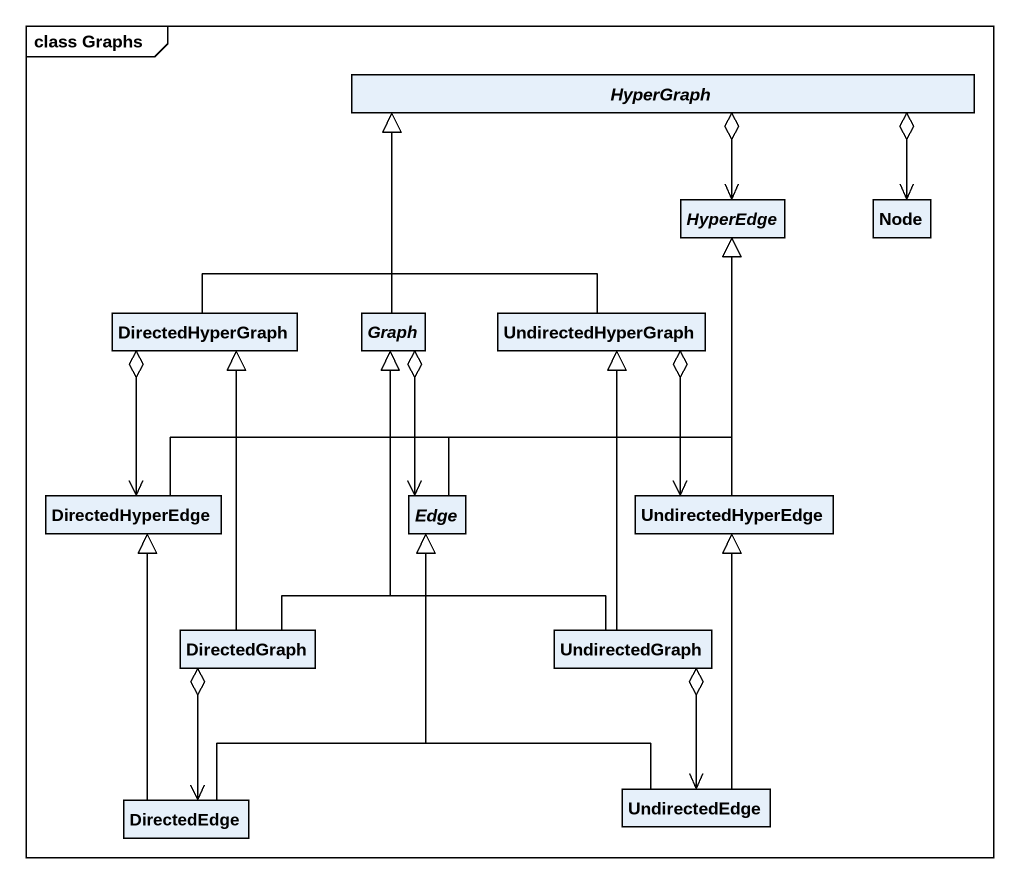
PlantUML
@startuml
mainframe class Graphs
hide circle
hide empty members
abstract class HyperGraph
abstract class HyperEdge
class "Node" as Node_
class DirectedHyperGraph
abstract class Graph
class UndirectedHyperGraph
class DirectedHyperEdge
abstract class Edge
class UndirectedHyperEdge
class DirectedGraph
class UndirectedGraph
class DirectedEdge
class UndirectedEdge
HyperGraph o--> HyperEdge
HyperGraph o-right-> Node_
DirectedHyperGraph -right-|> HyperGraph
DirectedHyperGraph o--> DirectedHyperEdge
Graph -up-|> HyperGraph
Graph o--> Edge
UndirectedHyperGraph -up-|> HyperGraph
UndirectedHyperGraph o--> UndirectedHyperEdge
DirectedHyperEdge -right-|> HyperEdge
Edge -up-|> HyperEdge
UndirectedHyperEdge -up-|> HyperEdge
DirectedGraph -up-|> DirectedHyperGraph
DirectedGraph -up-|> Graph
DirectedGraph o--> DirectedEdge
UndirectedGraph -up-|> Graph
UndirectedGraph -up-|> UndirectedHyperGraph
UndirectedGraph o--> UndirectedEdge
DirectedEdge -up-|> DirectedHyperEdge
DirectedEdge -up-|> Edge
UndirectedEdge -up-|> Edge
UndirectedEdge -up-|> UndirectedHyperEdge
@enduml
